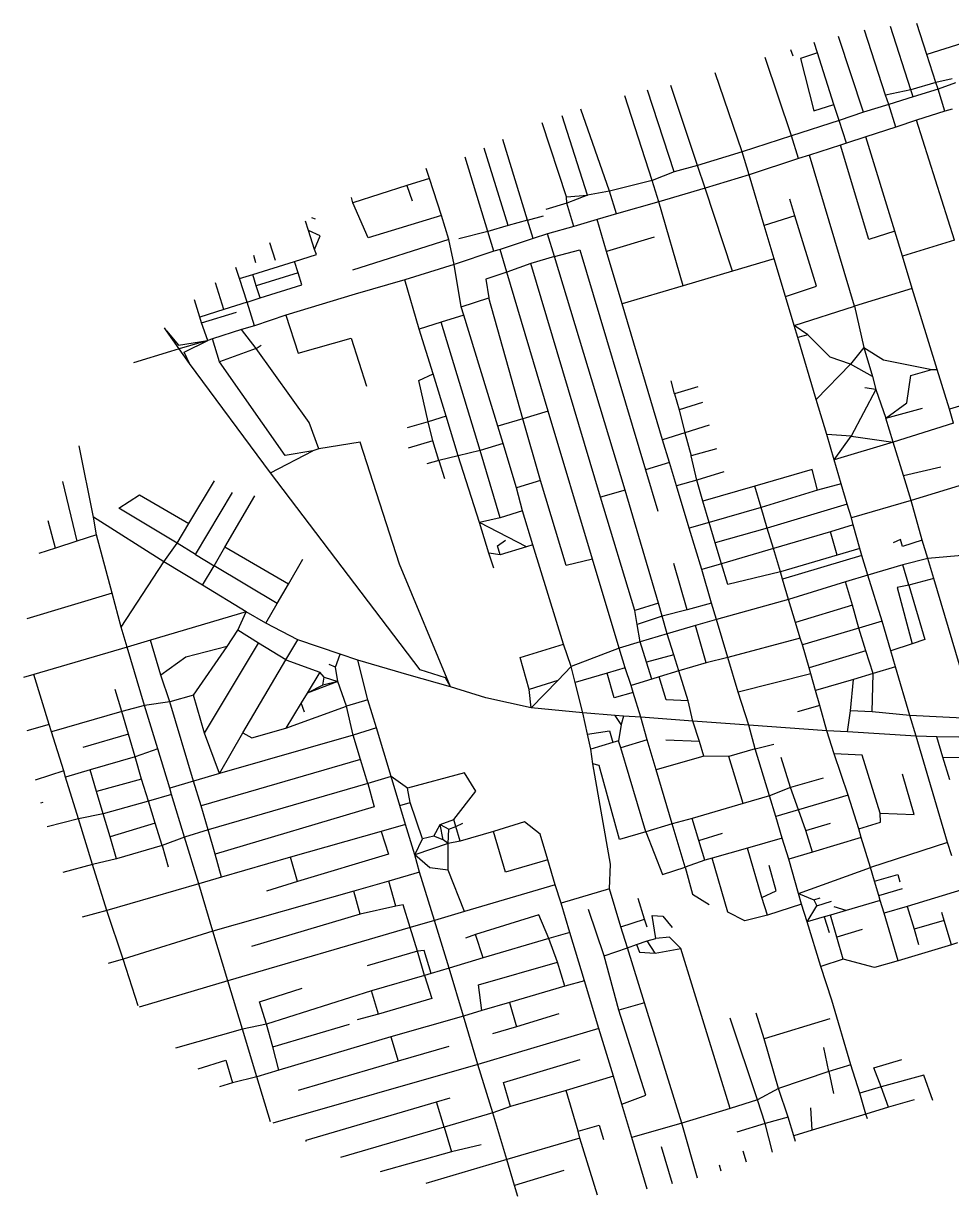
# Model space of a CAD drawing. Header units: metres. Extents: x 624701 to 627756, y 4833228 to 4835592.
# Drawn here: x 624701 to 626568, y 4833228 to 4835590 of the extents above; entities that cross this region are included whole.
import ezdxf

# ---------------------------------------------------------------- set-up
doc = ezdxf.new("R2010")
doc.units = ezdxf.units.M

msp = doc.modelspace()

# ---------------------------------------------------------------- linework, layer by layer
at = {"layer": 'ROADS'}
for points in [[(626486.4, 4835455.7), (626445.3, 4835583.3)], [(626518.7, 4835526.9), (626498.6, 4835589.5)], [(626391.5, 4835410.9), (626341, 4835563.6)], [(626435.5, 4835445.1), (626393.5, 4835575.9)], [(626614.6, 4835557.3), (626518.7, 4835526.9)], [(626244.3, 4835537.4), (626248.8, 4835524.6)], [(626298.5, 4835530.1), (626291.6, 4835551.5)], [(626246.3, 4835363.2), (626193.4, 4835520.8)], [(626298.5, 4835530.1), (626264.7, 4835519.2), (626290.9, 4835414), (626331.8, 4835426.6)], [(626331.8, 4835426.6), (626298.5, 4835530.1)], [(626537, 4835470.9), (626518.7, 4835526.9)], [(626146.9, 4835331.2), (626092.9, 4835490)], [(626057.3, 4835303.8), (626003.4, 4835464.5)], [(626537, 4835470.9), (626486.4, 4835455.7)], [(626569.5, 4835477.8), (626537, 4835470.9)], [(626541.1, 4835457.5), (626537, 4835470.9)], [(626576.2, 4835470), (626541.1, 4835457.5)], [(625965.9, 4835273.2), (625910.6, 4835443.9)], [(626010.3, 4835290.6), (625956.5, 4835455.4)], [(626486.4, 4835455.7), (626435.5, 4835445.1)], [(626441.9, 4835426.2), (626435.5, 4835445.1)], [(626491.1, 4835442.1), (626441.9, 4835426.2)], [(626491.1, 4835442.1), (626486.4, 4835455.7)], [(626541.1, 4835457.5), (626491.1, 4835442.1)], [(626554.8, 4835412.8), (626541.1, 4835457.5)], [(625879.8, 4835252.3), (625822.4, 4835417)], [(626342.2, 4835394.1), (626331.8, 4835426.6)], [(626441.9, 4835426.2), (626391.5, 4835410.9)], [(626456.5, 4835381), (626441.9, 4835426.2)], [(626569.5, 4835417.3), (626554.8, 4835412.8)], [(625835.6, 4835243.8), (625784.5, 4835403.5)], [(626342.2, 4835394.1), (626246.3, 4835363.2)], [(626391.5, 4835410.9), (626342.2, 4835394.1)], [(626357.1, 4835348.8), (626342.2, 4835394.1)], [(626497.8, 4835394.6), (626456.5, 4835381)], [(626554.8, 4835412.8), (626497.8, 4835394.6)], [(626574.3, 4835153.6), (626497.8, 4835394.6)], [(625793.4, 4835240.4), (625744.7, 4835389.4)], [(626456.5, 4835381), (626395.9, 4835361.5)], [(625715.3, 4835193.8), (625665.6, 4835356.2)], [(626246.3, 4835363.2), (626146.9, 4835331.2)], [(626260.4, 4835317.8), (626246.3, 4835363.2)], [(626345.1, 4835344.8), (626282.4, 4835324.7)], [(626357.1, 4835348.8), (626345.1, 4835344.8)], [(626454, 4835171.6), (626402.1, 4835155), (626345.1, 4835344.8)], [(626395.9, 4835361.5), (626357.1, 4835348.8)], [(626454, 4835171.6), (626395.9, 4835361.5)], [(625635.3, 4835170.6), (625589.8, 4835320.6)], [(625676.2, 4835182.8), (625628, 4835338.5)], [(626146.9, 4835331.2), (626057.3, 4835303.8)], [(626161.4, 4835284.9), (626146.9, 4835331.2)], [(626282.4, 4835324.7), (626260.4, 4835317.8)], [(626372.8, 4835020.4), (626282.4, 4835324.7)], [(625518, 4835277.3), (625511.4, 4835297.6)], [(626057.3, 4835303.8), (626010.3, 4835290.6)], [(626072.6, 4835258.2), (626057.3, 4835303.8)], [(626260.4, 4835317.8), (626161.4, 4835284.9)], [(625518, 4835277.3), (625472.2, 4835263.6)], [(625541.7, 4835202.9), (625518, 4835277.3)], [(625965.9, 4835273.2), (625879.8, 4835252.3)], [(626010.3, 4835290.6), (625965.9, 4835273.2)], [(625979.3, 4835230.5), (625965.9, 4835273.2)], [(626161.4, 4835284.9), (626072.6, 4835258.2)], [(626191.4, 4835183.1), (626161.4, 4835284.9)], [(625472.2, 4835263.6), (625363.7, 4835228.4)], [(625472.2, 4835263.6), (625483, 4835232.8)], [(625879.8, 4835252.3), (625835.6, 4835243.8)], [(625894.2, 4835206.3), (625879.8, 4835252.3)], [(626072.6, 4835258.2), (625979.3, 4835230.5)], [(626127.8, 4835090.9), (626072.6, 4835258.2)], [(625363.7, 4835228.4), (625360.6, 4835239)], [(625541.7, 4835202.9), (625394.4, 4835157.8), (625363.7, 4835228.4)], [(625794.3, 4835227.6), (625751.7, 4835214.8)], [(625793.4, 4835240.4), (625835.6, 4835243.8)], [(625794.3, 4835227.6), (625793.4, 4835240.4)], [(625835.6, 4835243.8), (625794.3, 4835227.6)], [(625808.2, 4835180.6), (625794.3, 4835227.6)], [(625979.3, 4835230.5), (625894.2, 4835206.3)], [(626028.3, 4835061.5), (625979.3, 4835230.5)], [(626252.7, 4835202.3), (626242.7, 4835235.9)], [(625556.6, 4835154.6), (625541.7, 4835202.9)], [(625715.3, 4835193.8), (625747.2, 4835202)], [(625894.2, 4835206.3), (625855.2, 4835194.8)], [(626252.7, 4835202.3), (626191.4, 4835183.1)], [(626234.3, 4835040.1), (626296.4, 4835060.5), (626252.7, 4835202.3)], [(625274.2, 4835173), (625268.3, 4835191.8)], [(625280.1, 4835198.9), (625287.7, 4835196.1)], [(625676.2, 4835182.8), (625635.3, 4835170.6)], [(625715.3, 4835193.8), (625676.2, 4835182.8)], [(625726.6, 4835156.8), (625715.3, 4835193.8)], [(625808.2, 4835180.6), (625755.4, 4835165.9)], [(625855.2, 4835194.8), (625808.2, 4835180.6)], [(625874.2, 4835130.7), (625855.2, 4835194.8)], [(626211.5, 4835115.6), (626191.4, 4835183.1)], [(625286.5, 4835134.4), (625297.6, 4835161.8), (625274.2, 4835173)], [(625286.5, 4835134.4), (625274.2, 4835173)], [(625556.6, 4835154.6), (625362.7, 4835093)], [(625567.4, 4835104.6), (625556.6, 4835154.6)], [(625635.3, 4835170.6), (625576.9, 4835156)], [(625647.5, 4835130.9), (625635.3, 4835170.6)], [(625726.6, 4835156.8), (625660, 4835134.8)], [(625755.4, 4835165.9), (625726.6, 4835156.8)], [(625769.1, 4835120.5), (625755.4, 4835165.9)], [(625970.2, 4835159.5), (625874.2, 4835130.7)], [(626469.4, 4835121.1), (626454, 4835171.6)], [(625208.2, 4835112.3), (625196.4, 4835147.8)], [(625246.5, 4835110.4), (625290.6, 4835124.2), (625286.5, 4835134.4)], [(625647.5, 4835130.9), (625567.4, 4835104.6)], [(625660, 4835134.8), (625647.5, 4835130.9)], [(625673.3, 4835089.1), (625660, 4835134.8)], [(625769.1, 4835120.5), (625820.6, 4835133.7), (625952.5, 4834691)], [(625905.5, 4835025.5), (625874.2, 4835130.7)], [(626574.3, 4835153.6), (626469.4, 4835121.1)], [(625162.2, 4835084.2), (625246.5, 4835110.4)], [(625163.6, 4835123.2), (625167.9, 4835108.7)], [(625253.5, 4835087.3), (625246.5, 4835110.4)], [(625769.1, 4835120.5), (625722, 4835106.4)], [(625911.4, 4834650.2), (625769.1, 4835120.5)], [(626211.5, 4835115.6), (626127.8, 4835090.9)], [(626234.3, 4835040.1), (626211.5, 4835115.6)], [(626489.1, 4835055.9), (626469.4, 4835121.1)], [(625135.6, 4835076.2), (625128.3, 4835098.6)], [(625135.6, 4835076.2), (625162.2, 4835084.2)], [(625169.3, 4835061.2), (625162.2, 4835084.2)], [(625253.5, 4835087.3), (625169.3, 4835061.2)], [(625176.8, 4835037.5), (625260.7, 4835063.5), (625253.5, 4835087.3)], [(625567.4, 4835104.6), (625467.9, 4835073.3)], [(625581.6, 4835019.3), (625567.4, 4835104.6)], [(625673.3, 4835089.1), (625631.5, 4835074.5), (625637.4, 4835037)], [(625722, 4835106.4), (625673.3, 4835089.1)], [(625756.4, 4834809.3), (625673.3, 4835089.1)], [(625862.2, 4834635.8), (625722, 4835106.4)], [(626127.8, 4835090.9), (626028.3, 4835061.5)], [(625103.9, 4835013.5), (625087, 4835067.7)], [(625151.3, 4835028.8), (625135.6, 4835076.2)], [(625176.8, 4835037.5), (625169.3, 4835061.2)], [(625467.9, 4835073.3), (625368.1, 4835044.8)], [(625496.8, 4834974.4), (625467.9, 4835073.3)], [(626028.3, 4835061.5), (625905.5, 4835025.5)], [(625151.3, 4835028.8), (625176.8, 4835037.5)], [(625368.1, 4835044.8), (625228.9, 4835002.1)], [(625581.6, 4835019.3), (625637.4, 4835037)], [(625705.5, 4834793.9), (625637.4, 4835037)], [(626251.5, 4834981.9), (626234.3, 4835040.1)], [(626489.1, 4835055.9), (626372.8, 4835020.4)], [(626539.5, 4834892.7), (626489.1, 4835055.9)], [(625055.5, 4834998.6), (625044.8, 4835033.1)], [(625103.9, 4835013.5), (625055.5, 4834998.6)], [(625151.3, 4835028.8), (625103.9, 4835013.5)], [(625165.8, 4834981), (625151.3, 4835028.8)], [(625586.8, 4835002.1), (625581.6, 4835019.3)], [(625986.8, 4834751.5), (625905.5, 4835025.5)], [(626251.5, 4834981.9), (626372.8, 4835020.4)], [(626372.8, 4835020.4), (626391.9, 4834937)], [(625059.1, 4834987.2), (625055.5, 4834998.6)], [(625059.1, 4834987.2), (625129.3, 4835008.6)], [(625228.9, 4835002.1), (625165.8, 4834981)], [(625228.9, 4835002.1), (625253.7, 4834925.9), (625360, 4834956.2), (625391.2, 4834859.7)], [(625586.8, 4835002.1), (625541.5, 4834988.1)], [(625655.6, 4834778.8), (625586.8, 4835002.1)], [(624988.8, 4834970.9), (624984.6, 4834976.8)], [(625014.1, 4834934.3), (624988.8, 4834970.9)], [(624988.8, 4834970.9), (625013.1, 4834942.3), (625071.5, 4834951.6)], [(625071.5, 4834951.6), (625059.1, 4834987.2)], [(625139.9, 4834973.4), (625081.3, 4834954.8)], [(625165.8, 4834981), (625139.9, 4834973.4)], [(625169, 4834935.1), (625139.9, 4834973.4)], [(625541.5, 4834988.1), (625496.8, 4834974.4)], [(625525.5, 4834884), (625496.8, 4834974.4)], [(625620, 4834729.9), (625541.5, 4834988.1)], [(626258.9, 4834957.2), (626251.5, 4834981.9)], [(626279.1, 4834963.1), (626251.5, 4834981.9)], [(625071.5, 4834951.6), (625014.1, 4834934.3)], [(625034.9, 4834904.8), (625024.5, 4834928), (625071.5, 4834951.6)], [(625081.3, 4834954.8), (625071.5, 4834951.6)], [(625095.2, 4834908.3), (625081.3, 4834954.8)], [(625169, 4834935.1), (625179.1, 4834942)], [(626279.1, 4834963.1), (626258.9, 4834957.2)], [(626296.2, 4834832.4), (626258.9, 4834957.2)], [(626364.9, 4834904), (626324.3, 4834917.5), (626279.1, 4834963.1)], [(624996.7, 4834929), (624922, 4834906.4)], [(625014.1, 4834934.3), (624996.7, 4834929)], [(625034.9, 4834904.8), (625014.1, 4834934.3)], [(625169, 4834935.1), (625095.2, 4834908.3)], [(625295.4, 4834733.3), (625276, 4834786.1), (625169, 4834935.1)], [(626391.9, 4834937), (626364.9, 4834904)], [(626391.9, 4834937), (626409.1, 4834878.6)], [(626391.9, 4834937), (626431.6, 4834912.8), (626528.6, 4834893.2)], [(625198.2, 4834685.1), (625034.9, 4834904.8)], [(625283.1, 4834729.4), (625227.7, 4834720), (625095.2, 4834908.3)], [(626296.2, 4834832.4), (626364.9, 4834904)], [(626409.1, 4834878.6), (626364.9, 4834904)], [(625515.3, 4834788), (625496.4, 4834871.2), (625525.5, 4834884)], [(625551.5, 4834799.1), (625525.5, 4834884)], [(626409.1, 4834878.6), (626415.7, 4834852.8)], [(626435.9, 4834794.9), (626478.7, 4834825.8), (626486.1, 4834881.1), (626528.6, 4834893.2)], [(626528.6, 4834893.2), (626539.5, 4834892.7)], [(626564.5, 4834812.9), (626539.5, 4834892.7)], [(626010.9, 4834843.8), (626004.1, 4834870.4)], [(626057.9, 4834858.1), (626010.9, 4834843.8)], [(626415.7, 4834852.8), (626366.5, 4834759.1)], [(626415.7, 4834852.8), (626394, 4834856.3)], [(626415.7, 4834852.8), (626435.9, 4834794.9)], [(626010.9, 4834843.8), (626020, 4834812.1)], [(626067, 4834826.8), (626020, 4834812.1)], [(626317.1, 4834762.5), (626296.2, 4834832.4)], [(626669.5, 4834844.7), (626564.5, 4834812.9)], [(625756.4, 4834809.3), (625705.5, 4834793.9)], [(625845.9, 4834511.1), (625756.4, 4834809.3)], [(626020, 4834812.1), (626031.9, 4834765.8)], [(626435.9, 4834794.9), (626510, 4834815.1)], [(626572.4, 4834785.2), (626564.5, 4834812.9)], [(625515.3, 4834788), (625472.6, 4834775.4)], [(625551.5, 4834799.1), (625515.3, 4834788)], [(625524.9, 4834749.7), (625515.3, 4834788)], [(625575.8, 4834719.3), (625551.5, 4834799.1)], [(625705.5, 4834793.9), (625655.6, 4834778.8)], [(625666.1, 4834744.2), (625655.6, 4834778.8)], [(625741.5, 4834669.3), (625705.5, 4834793.9)], [(626080.5, 4834780.9), (626031.9, 4834765.8)], [(626450.9, 4834747), (626435.9, 4834794.9)], [(626572.4, 4834785.2), (626450.9, 4834747)], [(626031.9, 4834765.8), (625986.8, 4834751.5)], [(626031.9, 4834765.8), (626044.5, 4834719.1)], [(626332.3, 4834711), (626317.1, 4834762.5)], [(626366.5, 4834759.1), (626317.1, 4834762.5)], [(626332.3, 4834711), (626366.5, 4834759.1)], [(626366.5, 4834759.1), (626450.9, 4834747)], [(624841.9, 4834595.9), (624813.2, 4834739.3)], [(625198.2, 4834685.1), (625283.1, 4834729.4)], [(625295.4, 4834733.3), (625283.1, 4834729.4)], [(625560, 4834254.3), (625457.7, 4834501), (625378.2, 4834746.6), (625295.4, 4834733.3)], [(625524.9, 4834749.7), (625475, 4834734.9)], [(625536.7, 4834710), (625524.9, 4834749.7)], [(625620, 4834729.9), (625575.8, 4834719.3)], [(625666.1, 4834744.2), (625620, 4834729.9)], [(625659.9, 4834594.3), (625620, 4834729.9)], [(625693.1, 4834654.9), (625666.1, 4834744.2)], [(626000.6, 4834706.1), (625986.8, 4834751.5)], [(626095.5, 4834733.4), (626044.5, 4834719.1)], [(626450.9, 4834747), (626332.3, 4834711)], [(626471.7, 4834679.5), (626450.9, 4834747)], [(625536.7, 4834710), (625512.3, 4834703)], [(625575.8, 4834719.3), (625536.7, 4834710)], [(625536.7, 4834710), (625547.9, 4834673.6)], [(625618.3, 4834585.3), (625575.8, 4834719.3)], [(626000.6, 4834706.1), (625952.5, 4834691)], [(626014.9, 4834659.1), (626000.6, 4834706.1)], [(626055.5, 4834670.3), (626044.5, 4834719.1)], [(626346.4, 4834662.7), (626332.3, 4834711)], [(625560, 4834254.3), (625549.8, 4834272.3), (625499.2, 4834288.2), (625198.2, 4834685.1)], [(625952.5, 4834691), (625977.2, 4834607.7)], [(626110.4, 4834686.7), (626055.5, 4834670.3)], [(626298.4, 4834650.1), (626287.6, 4834691.8), (626172.3, 4834658.1)], [(626471.7, 4834679.5), (626546.6, 4834697.4)], [(624779.3, 4834667.3), (624808.3, 4834547.2)], [(625033.3, 4834582.9), (625085.3, 4834668.9)], [(625741.5, 4834669.3), (625693.1, 4834654.9)], [(625845.9, 4834511.1), (625792.6, 4834498.4), (625741.5, 4834669.3)], [(626055.5, 4834670.3), (626014.9, 4834659.1)], [(626040.4, 4834573.5), (626014.9, 4834659.1)], [(626068, 4834628.3), (626055.5, 4834670.3)], [(626172.3, 4834658.1), (626068, 4834628.3)], [(626185, 4834614.9), (626172.3, 4834658.1)], [(626346.4, 4834662.7), (626298.4, 4834650.1)], [(626358.5, 4834621.7), (626346.4, 4834662.7)], [(626486.8, 4834629.6), (626471.7, 4834679.5)], [(626608.1, 4834666.5), (626486.8, 4834629.6)], [(625009.8, 4834543.2), (624892.4, 4834613.8), (624934.3, 4834641), (625033.3, 4834582.9)], [(625047.1, 4834520.3), (625121.4, 4834645.2)], [(625106.1, 4834535.7), (625166.7, 4834638.5)], [(625705.1, 4834608.6), (625693.1, 4834654.9)], [(625911.4, 4834650.2), (625862.2, 4834635.8)], [(625931.1, 4834408.2), (625862.2, 4834635.8)], [(625978.4, 4834422.7), (625911.4, 4834650.2)], [(626298.4, 4834650.1), (626185, 4834614.9)], [(626080.9, 4834585.2), (626068, 4834628.3)], [(626185, 4834614.9), (626080.9, 4834585.2)], [(626197.2, 4834573.6), (626185, 4834614.9)], [(626358.5, 4834621.7), (626197.2, 4834573.6)], [(626366.9, 4834594.2), (626358.5, 4834621.7)], [(626486.8, 4834629.6), (626366.9, 4834594.2)], [(626509.5, 4834549.7), (626486.8, 4834629.6)], [(624765.2, 4834533.3), (624750.3, 4834588.1)], [(624983.1, 4834506.2), (624841.9, 4834595.9)], [(624848, 4834560), (624841.9, 4834595.9)], [(625659.9, 4834594.3), (625618.3, 4834585.3)], [(625705.1, 4834608.6), (625659.9, 4834594.3)], [(625725.9, 4834540.3), (625705.1, 4834608.6)], [(626370.7, 4834580.1), (626366.9, 4834594.2)], [(625009.8, 4834543.2), (625033.3, 4834582.9)], [(625637.2, 4834523.1), (625618.3, 4834585.3)], [(625713, 4834536.3), (625618.3, 4834585.3)], [(626080.9, 4834585.2), (626040.4, 4834573.5)], [(626065.6, 4834490.2), (626040.4, 4834573.5)], [(626093, 4834544), (626080.9, 4834585.2)], [(626197.2, 4834573.6), (626093, 4834544)], [(626209.9, 4834533), (626197.2, 4834573.6)], [(626324.8, 4834566.1), (626209.9, 4834533)], [(626370.7, 4834580.1), (626324.8, 4834566.1)], [(626338.3, 4834519.4), (626324.8, 4834566.1)], [(626383.8, 4834532.9), (626370.7, 4834580.1)], [(624808.3, 4834547.2), (624765.2, 4834533.3)], [(624848, 4834560), (624808.3, 4834547.2)], [(624879.6, 4834442.8), (624848, 4834560)], [(624983.1, 4834506.2), (625009.8, 4834543.2)], [(625047.1, 4834520.3), (625009.8, 4834543.2)], [(625660.3, 4834519.9), (625654.9, 4834537.9), (625670.7, 4834549.5)], [(625725.9, 4834540.3), (625713, 4834536.3)], [(625787.6, 4834340.3), (625725.9, 4834540.3)], [(626105.5, 4834502), (626093, 4834544)], [(626509.5, 4834549.7), (626469.5, 4834536.8), (626465.3, 4834551), (626451.1, 4834544.1)], [(626520.7, 4834512.8), (626509.5, 4834549.7)], [(624765.2, 4834533.3), (624731.8, 4834522.4)], [(625047.1, 4834520.3), (625084.9, 4834498)], [(625084.9, 4834498), (625106.1, 4834535.7)], [(625234.4, 4834461), (625106.1, 4834535.7)], [(625647.2, 4834493.2), (625637.2, 4834523.1)], [(625660.3, 4834519.9), (625637.2, 4834523.1)], [(625713, 4834536.3), (625660.3, 4834519.9)], [(626209.9, 4834533), (626105.5, 4834502)], [(626224.1, 4834485.6), (626209.9, 4834533)], [(626338.3, 4834519.4), (626224.1, 4834485.6)], [(626388.1, 4834518.3), (626228.5, 4834470.7)], [(626383.8, 4834532.9), (626338.3, 4834519.4)], [(626388.1, 4834518.3), (626383.8, 4834532.9)], [(626399.7, 4834479.3), (626388.1, 4834518.3)], [(626635.6, 4834522.7), (626520.7, 4834512.8)], [(624897.2, 4834374.6), (624983.1, 4834506.2)], [(625060.9, 4834458.8), (624983.1, 4834506.2)], [(625060.9, 4834458.8), (625084.9, 4834498)], [(625211.6, 4834421.9), (625084.9, 4834498)], [(625234.4, 4834461), (625262.7, 4834511.5)], [(625899.8, 4834332.4), (625845.9, 4834511.1)], [(626036.3, 4834409.2), (626009.4, 4834502.7)], [(626105.5, 4834502), (626065.6, 4834490.2)], [(626224.1, 4834485.6), (626118.3, 4834460.4), (626105.5, 4834502)], [(626470.4, 4834500), (626399.7, 4834479.3)], [(626520.7, 4834512.8), (626470.4, 4834500)], [(626482.2, 4834458.8), (626470.4, 4834500)], [(626532.6, 4834472.4), (626520.7, 4834512.8)], [(626085, 4834422.9), (626065.6, 4834490.2)], [(626228.5, 4834470.7), (626224.1, 4834485.6)], [(626240.4, 4834430.2), (626228.5, 4834470.7)], [(626399.7, 4834479.3), (626355, 4834465.5)], [(626428.4, 4834386.2), (626399.7, 4834479.3)], [(626532.6, 4834472.4), (626482.2, 4834458.8)], [(626606.7, 4834223.9), (626532.6, 4834472.4)], [(625148.7, 4834405.4), (625060.9, 4834458.8)], [(625211.6, 4834421.9), (625234.4, 4834461)], [(626355, 4834465.5), (626240.4, 4834430.2)], [(626369.3, 4834418.7), (626355, 4834465.5)], [(626482.2, 4834458.8), (626458.9, 4834454), (626488.8, 4834340.5)], [(626482.2, 4834458.8), (626514.6, 4834349.4), (626488.8, 4834340.5)], [(624879.6, 4834442.8), (624707.5, 4834390.9)], [(624897.2, 4834374.6), (624879.6, 4834442.8)], [(625188.3, 4834382.7), (625211.6, 4834421.9)], [(625978.4, 4834422.7), (625931.1, 4834408.2)], [(625986.1, 4834396.2), (625978.4, 4834422.7)], [(626085, 4834422.9), (626036.3, 4834409.2)], [(626095.2, 4834389.6), (626085, 4834422.9)], [(626240.4, 4834430.2), (626095.2, 4834389.6)], [(626254.2, 4834383.9), (626240.4, 4834430.2)], [(625148.7, 4834405.4), (624956.5, 4834348.3)], [(625132.5, 4834368), (625148.7, 4834405.4)], [(625188.3, 4834382.7), (625148.7, 4834405.4)], [(625935.5, 4834380), (625931.1, 4834408.2)], [(626036.3, 4834409.2), (625986.1, 4834396.2)], [(626369.3, 4834418.7), (626254.2, 4834383.9)], [(626381.5, 4834372.5), (626369.3, 4834418.7)], [(625252.8, 4834348.9), (625188.3, 4834382.7)], [(625986.1, 4834396.2), (625935.5, 4834380)], [(625942.1, 4834345), (625935.5, 4834380)], [(625996.3, 4834361.2), (625986.1, 4834396.2)], [(626053.2, 4834377.5), (625996.3, 4834361.2)], [(626095.2, 4834389.6), (626053.2, 4834377.5)], [(626074.5, 4834302.6), (626053.2, 4834377.5)], [(626117.9, 4834313.5), (626095.2, 4834389.6)], [(626263.5, 4834351.9), (626254.2, 4834383.9)], [(626428.4, 4834386.2), (626381.5, 4834372.5)], [(626446.1, 4834326.7), (626428.4, 4834386.2)], [(624909.4, 4834334.3), (624897.2, 4834374.6)], [(625110.8, 4834335.7), (625132.5, 4834368)], [(625174.1, 4834342.4), (625132.5, 4834368)], [(625996.3, 4834361.2), (625942.1, 4834345)], [(626009.7, 4834318.6), (625996.3, 4834361.2)], [(626263.5, 4834351.9), (626117.9, 4834313.5)], [(626268.1, 4834338.9), (626263.5, 4834351.9)], [(626381.5, 4834372.5), (626268.1, 4834338.9)], [(626396, 4834326.4), (626381.5, 4834372.5)], [(624909.4, 4834334.3), (624721.6, 4834279.4)], [(624956.5, 4834348.3), (624909.4, 4834334.3)], [(624944.7, 4834216.6), (624909.4, 4834334.3)], [(624977.3, 4834278), (624956.5, 4834348.3)], [(625110.8, 4834335.7), (625027.7, 4834313.8), (624977.3, 4834278)], [(625043.2, 4834237.7), (625110.8, 4834335.7)], [(625065.3, 4834161.3), (625174.1, 4834342.4)], [(625229, 4834308.8), (625174.1, 4834342.4)], [(625229, 4834308.8), (625252.8, 4834348.9)], [(625338.2, 4834320), (625252.8, 4834348.9)], [(625718.1, 4834248.8), (625700.5, 4834313.1), (625787.6, 4834340.3)], [(625803.2, 4834295), (625787.6, 4834340.3)], [(625899.8, 4834332.4), (625803.2, 4834295)], [(625942.1, 4834345), (625899.8, 4834332.4)], [(625911.7, 4834292.2), (625899.8, 4834332.4)], [(625954.8, 4834303.7), (625942.1, 4834345)], [(626282.1, 4834292.6), (626268.1, 4834338.9)], [(626488.8, 4834340.5), (626446.1, 4834326.7)], [(625142.3, 4834161.8), (625229, 4834308.8)], [(625229, 4834308.8), (625297.2, 4834284)], [(625328.9, 4834293.9), (625338.2, 4834320)], [(625373.5, 4834308), (625338.2, 4834320)], [(625394.1, 4834228.4), (625373.5, 4834308)], [(625477.1, 4834277.8), (625373.5, 4834308)], [(626009.7, 4834318.6), (625954.8, 4834303.7)], [(626019.8, 4834286.6), (626009.7, 4834318.6)], [(626117.9, 4834313.5), (626074.5, 4834302.6)], [(626139.3, 4834243.4), (626117.9, 4834313.5)], [(626396, 4834326.4), (626282.1, 4834292.6)], [(626410.7, 4834281.3), (626396, 4834326.4)], [(626455.6, 4834294.7), (626446.1, 4834326.7)], [(625297.2, 4834284), (625271.8, 4834241.8)], [(625305.9, 4834273.6), (625297.2, 4834284)], [(625328.9, 4834293.9), (625316, 4834299.5)], [(625333.5, 4834265), (625328.9, 4834293.9)], [(625803.2, 4834295), (625776.1, 4834267.3)], [(625811.2, 4834263), (625803.2, 4834295)], [(625875.6, 4834281.7), (625811.2, 4834263)], [(625911.7, 4834292.2), (625875.6, 4834281.7)], [(625927.9, 4834243), (625889.6, 4834232), (625875.6, 4834281.7)], [(625923.8, 4834256.9), (625911.7, 4834292.2)], [(625965.3, 4834269.8), (625954.8, 4834303.7)], [(626019.8, 4834286.6), (625980.3, 4834274.4)], [(626074.5, 4834302.6), (626019.8, 4834286.6)], [(626038.4, 4834226.2), (626019.8, 4834286.6)], [(626285.3, 4834280.7), (626139.3, 4834243.4)], [(626285.3, 4834280.7), (626282.1, 4834292.6)], [(626294.9, 4834246.9), (626285.3, 4834280.7)], [(626410.7, 4834281.3), (626371.1, 4834269.1)], [(626408.6, 4834204.1), (626410.7, 4834281.3)], [(626455.6, 4834294.7), (626410.7, 4834281.3)], [(626484.7, 4834196.6), (626455.6, 4834294.7)], [(624721.6, 4834279.4), (624700.8, 4834273)], [(624752.6, 4834178.2), (624721.6, 4834279.4)], [(624995.2, 4834223.9), (624977.3, 4834278)], [(625333.5, 4834265), (625271.8, 4834241.8)], [(625303.1, 4834257.4), (625271.8, 4834241.8)], [(625303.1, 4834257.4), (625305.9, 4834273.6)], [(625333.5, 4834265), (625303.1, 4834257.4)], [(625305.9, 4834273.6), (625333.5, 4834265)], [(625350.9, 4834215.6), (625333.5, 4834265)], [(625560, 4834254.3), (625477.1, 4834277.8)], [(625776.1, 4834267.3), (625718.1, 4834248.8)], [(625776.1, 4834267.3), (625722.4, 4834212.3)], [(625826.6, 4834201.7), (625811.2, 4834263)], [(625965.3, 4834269.8), (625923.8, 4834256.9)], [(625927.9, 4834243), (625923.8, 4834256.9)], [(625980.3, 4834274.4), (625965.3, 4834269.8)], [(626038.4, 4834226.2), (625993.8, 4834228.4), (625980.3, 4834274.4)], [(626371.1, 4834269.1), (626294.9, 4834246.9)], [(626365, 4834206.2), (626371.1, 4834269.1)], [(624898.7, 4834204.3), (624885.2, 4834248.7)], [(625043.2, 4834237.7), (624995.2, 4834223.9)], [(625065.3, 4834161.3), (625043.2, 4834237.7)], [(625271.8, 4834241.8), (625259.9, 4834222.2)], [(625630.9, 4834232), (625560, 4834254.3)], [(625722.4, 4834212.3), (625718.1, 4834248.8)], [(625943.3, 4834192.9), (625927.9, 4834243)], [(626160.1, 4834177.1), (626139.3, 4834243.4)], [(626303.4, 4834216.6), (626294.9, 4834246.9)], [(624944.7, 4834216.6), (624898.7, 4834204.3)], [(624995.2, 4834223.9), (624944.7, 4834216.6)], [(624971.2, 4834129.5), (624944.7, 4834216.6)], [(625043, 4834064.7), (624995.2, 4834223.9)], [(625259.9, 4834222.2), (625228.5, 4834171.3)], [(625228.5, 4834171.3), (625350.9, 4834215.6)], [(625266.1, 4834203.4), (625259.9, 4834222.2)], [(625394.1, 4834228.4), (625350.9, 4834215.6)], [(625364.3, 4834157), (625350.9, 4834215.6)], [(625411.3, 4834171.5), (625394.1, 4834228.4)], [(625722.4, 4834212.3), (625630.9, 4834232)], [(625826.6, 4834201.7), (625722.4, 4834212.3)], [(626047.8, 4834185.3), (626038.4, 4834226.2)], [(626303.4, 4834216.6), (626258.4, 4834204.2)], [(626317.6, 4834166), (626303.4, 4834216.6)], [(624898.7, 4834204.3), (624757.2, 4834163.9)], [(624912.1, 4834159.2), (624898.7, 4834204.3)], [(625835.9, 4834158.9), (625826.6, 4834201.7)], [(625891.6, 4834196.7), (625826.6, 4834201.7)], [(625903.5, 4834178.6), (625891.6, 4834196.7)], [(625908.1, 4834195.5), (625891.6, 4834196.7)], [(625908.1, 4834195.5), (625903.5, 4834178.6)], [(625943.3, 4834192.9), (625908.1, 4834195.5)], [(625955.9, 4834147.5), (625943.3, 4834192.9)], [(626047.8, 4834185.3), (625943.3, 4834192.9)], [(626358.7, 4834163.9), (626365, 4834206.2)], [(626408.6, 4834204.1), (626365, 4834206.2)], [(626484.7, 4834196.6), (626408.6, 4834204.1)], [(626617, 4834189.9), (626484.7, 4834196.6)], [(626497.4, 4834155.1), (626484.7, 4834196.6)], [(624752.6, 4834178.2), (624707.7, 4834165.5)], [(624757.2, 4834163.9), (624752.6, 4834178.2)], [(624781.9, 4834084.9), (624757.2, 4834163.9)], [(625142.3, 4834161.8), (625160.1, 4834151.4), (625228.5, 4834171.3)], [(625411.3, 4834171.5), (625364.3, 4834157)], [(625440.9, 4834073.8), (625411.3, 4834171.5)], [(625835.9, 4834158.9), (625879.8, 4834165.4), (625887, 4834142.2)], [(625903.5, 4834178.6), (625898.5, 4834145.7)], [(626061.5, 4834144.1), (626047.8, 4834185.3)], [(626160.1, 4834177.1), (626047.8, 4834185.3)], [(626317.6, 4834166), (626160.1, 4834177.1)], [(626173.2, 4834129.2), (626160.1, 4834177.1)], [(626332.2, 4834119.7), (626317.6, 4834166)], [(626358.7, 4834163.9), (626317.6, 4834166)], [(626497.4, 4834155.1), (626358.7, 4834163.9)], [(624912.1, 4834159.2), (624820.4, 4834132)], [(624925.7, 4834113.6), (624912.1, 4834159.2)], [(625095.2, 4834080.1), (625065.3, 4834161.3)], [(625095.2, 4834080.1), (625142.3, 4834161.8)], [(625364.3, 4834157), (625095.2, 4834080.1)], [(625378.8, 4834108.2), (625364.3, 4834157)], [(625842.2, 4834128.8), (625835.9, 4834158.9)], [(625887, 4834142.2), (625842.2, 4834128.8)], [(625898.5, 4834145.7), (625887, 4834142.2)], [(625902.7, 4834131.8), (625898.5, 4834145.7)], [(625955.9, 4834147.5), (625902.7, 4834131.8)], [(625974.3, 4834086.9), (625955.9, 4834147.5)], [(626061.5, 4834144.1), (625993.5, 4834146.8)], [(626070, 4834114.8), (626061.5, 4834144.1)], [(626173.2, 4834129.2), (626210.5, 4834138.6)], [(626560.5, 4833941), (626497.4, 4834155.1)], [(626538.4, 4834153.9), (626497.4, 4834155.1)], [(626550.5, 4834112.8), (626538.4, 4834153.9)], [(626627.4, 4834152.1), (626538.4, 4834153.9)], [(624971.2, 4834129.5), (624925.7, 4834113.6)], [(624995.3, 4834050.5), (624971.2, 4834129.5)], [(625846.4, 4834099.5), (625842.2, 4834128.8)], [(625952.9, 4833962.4), (625902.7, 4834131.8)], [(626173.2, 4834129.2), (626120.1, 4834114.3)], [(626202.3, 4834034.9), (626173.2, 4834129.2)], [(626425, 4833999.9), (626388.3, 4834116.5), (626332.2, 4834119.7)], [(626360.3, 4834036.3), (626332.2, 4834119.7)], [(624925.7, 4834113.6), (624835.1, 4834087.5)], [(624938.4, 4834068.3), (624925.7, 4834113.6)], [(625378.8, 4834108.2), (625058.3, 4834014.9)], [(625393.5, 4834059.8), (625378.8, 4834108.2)], [(625882, 4833897.5), (625846.4, 4834099.5)], [(625952.9, 4833962.4), (625900.3, 4833947), (625859, 4834095.6), (625846.4, 4834099.5)], [(626070, 4834114.8), (625974.3, 4834086.9)], [(626120.1, 4834114.3), (626070, 4834114.8)], [(626148.7, 4834019.5), (626120.1, 4834114.3)], [(626244.4, 4834051.4), (626225.2, 4834112.3)], [(626550.5, 4834112.8), (626586.3, 4834112.3), (626616.3, 4833972.6)], [(626564.7, 4834066.9), (626550.5, 4834112.8)], [(624781.9, 4834084.9), (624724.2, 4834066.5)], [(624785.6, 4834072.2), (624781.9, 4834084.9)], [(624835.1, 4834087.5), (624785.6, 4834072.2)], [(624811.4, 4833988.4), (624785.6, 4834072.2)], [(624848.1, 4834043.5), (624835.1, 4834087.5)], [(624938.4, 4834068.3), (624848.1, 4834043.5)], [(624952.1, 4834024.4), (624938.4, 4834068.3)], [(625095.2, 4834080.1), (625043, 4834064.7)], [(625440.9, 4834073.8), (625393.5, 4834059.8)], [(625458.1, 4834015.6), (625440.9, 4834073.8)], [(625473.7, 4834050.1), (625440.9, 4834073.8)], [(625566.6, 4833987), (625611.3, 4834044.2), (625588.2, 4834080.9), (625473.7, 4834050.1)], [(626006.4, 4833978.8), (625974.3, 4834086.9)], [(626309.8, 4834070.5), (626244.4, 4834051.4)], [(626425, 4833999.9), (626492.9, 4833997.3), (626469.8, 4834078.3)], [(625043, 4834064.7), (624995.3, 4834050.5)], [(624999, 4834037.8), (624995.3, 4834050.5)], [(625058.3, 4834014.9), (625043, 4834064.7)], [(625393.5, 4834059.8), (625072.7, 4833966.2)], [(625393.5, 4834059.8), (625406.5, 4834012.9), (625086.7, 4833917.5)], [(625478.8, 4834021.3), (625473.7, 4834050.1)], [(626244.4, 4834051.4), (626202.3, 4834034.9)], [(626260.4, 4834007), (626244.4, 4834051.4)], [(624735.8, 4834020.6), (624740.5, 4834022)], [(624861.4, 4833998.5), (624848.1, 4834043.5)], [(624952.1, 4834024.4), (624861.4, 4833998.5)], [(624999, 4834037.8), (624952.1, 4834024.4)], [(624966.1, 4833979.6), (624952.1, 4834024.4)], [(625024.9, 4833951.9), (624999, 4834037.8)], [(625458.1, 4834015.6), (625478.8, 4834021.3)], [(625503.6, 4833948.4), (625478.8, 4834021.3)], [(626202.3, 4834034.9), (626148.7, 4834019.5)], [(626214.5, 4833993.6), (626202.3, 4834034.9)], [(626360.3, 4834036.3), (626260.4, 4834007)], [(626381.9, 4833968.3), (626360.3, 4834036.3)], [(624861.4, 4833998.5), (624811.4, 4833988.4)], [(624875.1, 4833952.5), (624861.4, 4833998.5)], [(625072.7, 4833966.2), (625058.3, 4834014.9)], [(625469.7, 4833977.2), (625458.1, 4834015.6)], [(626148.7, 4834019.5), (626046.5, 4833989)], [(626260.4, 4834007), (626214.5, 4833993.6)], [(626275.2, 4833965.4), (626260.4, 4834007)], [(626381.9, 4833968.3), (626425.5, 4833982.1), (626425, 4833999.9)], [(624811.4, 4833988.4), (624748.6, 4833972.7)], [(624839.8, 4833896.9), (624811.4, 4833988.4)], [(624966.1, 4833979.6), (624875.1, 4833952.5)], [(624979.6, 4833935), (624966.1, 4833979.6)], [(625469.7, 4833977.2), (625420.8, 4833962.9)], [(625488.2, 4833916.2), (625469.7, 4833977.2)], [(625526.4, 4833953.7), (625539.5, 4833977)], [(625539.5, 4833977), (625566.6, 4833987)], [(625545.6, 4833946.3), (625539.5, 4833977)], [(625539.5, 4833977), (625556.5, 4833967.9)], [(625556.5, 4833967.9), (625570.6, 4833973.2)], [(625570.6, 4833973.2), (625566.6, 4833987)], [(625570.6, 4833973.2), (625584.9, 4833979.7)], [(625579.9, 4833943.3), (625570.6, 4833973.2)], [(625756.1, 4833905.8), (625740.4, 4833957.5), (625709.2, 4833982.2), (625646.6, 4833963.1)], [(626006.4, 4833978.8), (625952.9, 4833962.4)], [(626046.5, 4833989), (626006.4, 4833978.8)], [(626032.2, 4833891), (626006.4, 4833978.8)], [(626059.9, 4833944.7), (626046.5, 4833989)], [(626227.7, 4833949.6), (626214.5, 4833993.6)], [(626275.2, 4833965.4), (626324.7, 4833979.8)], [(624888, 4833908.2), (624875.1, 4833952.5)], [(625024.9, 4833951.9), (624979.6, 4833935)], [(625072.7, 4833966.2), (625024.9, 4833951.9)], [(625053.5, 4833858), (625024.9, 4833951.9)], [(625086.7, 4833917.5), (625072.7, 4833966.2)], [(625420.8, 4833962.9), (625238.1, 4833911.4)], [(625420.8, 4833962.9), (625435.3, 4833917.4), (625252.4, 4833862.1)], [(625526.4, 4833953.7), (625503.6, 4833948.4)], [(625545.6, 4833946.3), (625526.4, 4833953.7)], [(625555.4, 4833939.2), (625556.5, 4833967.9)], [(625646.6, 4833963.1), (625579.9, 4833943.3)], [(625756.1, 4833905.8), (625671.1, 4833880.9), (625646.6, 4833963.1)], [(625952.9, 4833962.4), (625987, 4833876.8), (626032.2, 4833891)], [(626059.9, 4833944.7), (626107.3, 4833959.9)], [(626227.7, 4833949.6), (626157.5, 4833929.5)], [(626240.9, 4833907.4), (626227.7, 4833949.6)], [(626288.7, 4833921.2), (626275.2, 4833965.4)], [(626386.6, 4833951.3), (626288.7, 4833921.2)], [(626386.6, 4833951.3), (626381.9, 4833968.3)], [(626405, 4833890.7), (626386.6, 4833951.3)], [(624979.6, 4833935), (624888, 4833908.2)], [(624979.6, 4833935), (624992.2, 4833891.8)], [(625488.2, 4833916.2), (625503.6, 4833948.4)], [(625555.4, 4833939.2), (625488.2, 4833916.2)], [(625555.4, 4833939.2), (625545.6, 4833946.3)], [(625555.1, 4833885.3), (625555.4, 4833939.2)], [(625579.9, 4833943.3), (625555.4, 4833939.2)], [(626071.8, 4833905.2), (626059.9, 4833944.7)], [(626157.5, 4833929.5), (626086.8, 4833909.3)], [(626186.9, 4833830.5), (626157.5, 4833929.5)], [(626560.5, 4833941), (626405, 4833890.7)], [(626568.6, 4833913.8), (626560.5, 4833941)], [(624888, 4833908.2), (624839.8, 4833896.9)], [(625099.4, 4833871.3), (625086.7, 4833917.5)], [(625238.1, 4833911.4), (625099.4, 4833871.3)], [(625252.4, 4833862.1), (625238.1, 4833911.4)], [(625498, 4833881.2), (625488.2, 4833916.2)], [(625555.1, 4833885.3), (625518.4, 4833889.9), (625488.2, 4833916.2)], [(625770.5, 4833855.4), (625756.1, 4833905.8)], [(626071.8, 4833905.2), (626032.2, 4833891)], [(626086.8, 4833909.3), (626071.8, 4833905.2)], [(626197.7, 4833794.6), (626152.7, 4833783.4), (626118.5, 4833800.9), (626086.8, 4833909.3)], [(626288.7, 4833921.2), (626240.9, 4833907.4)], [(626260.3, 4833838.2), (626240.9, 4833907.4)], [(624839.8, 4833896.9), (624779.9, 4833880.8)], [(624868.8, 4833804.2), (624839.8, 4833896.9)], [(625498, 4833881.2), (625435.9, 4833863.2)], [(625528.1, 4833783.9), (625498, 4833881.2)], [(625588.3, 4833802.1), (625555.1, 4833885.3)], [(625879.9, 4833847.4), (625882, 4833897.5)], [(626032.2, 4833891), (626047.1, 4833836.8), (626080.4, 4833816.3)], [(626186.9, 4833830.5), (626215.7, 4833843.4), (626201.6, 4833894.3)], [(626260.3, 4833838.2), (626405, 4833890.7)], [(626413.4, 4833862.8), (626405, 4833890.7)], [(625053.5, 4833858), (624868.8, 4833804.2)], [(625099.4, 4833871.3), (625053.5, 4833858)], [(625082.2, 4833762.2), (625053.5, 4833858)], [(625252.4, 4833862.1), (625190.2, 4833842.7)], [(625435.9, 4833863.2), (625365.3, 4833842.7)], [(625450.4, 4833812.8), (625435.9, 4833863.2)], [(625770.5, 4833855.4), (625588.3, 4833802.1)], [(625782.6, 4833818.9), (625770.5, 4833855.4)], [(626413.4, 4833862.8), (626460, 4833876.3), (626464.4, 4833861.5)], [(626422.1, 4833834), (626413.4, 4833862.8)], [(625365.3, 4833842.7), (625082.2, 4833762.2)], [(625378.4, 4833796.4), (625365.3, 4833842.7)], [(625879.9, 4833847.4), (625782.6, 4833818.9)], [(625903.2, 4833771.4), (625879.9, 4833847.4)], [(626266.7, 4833816.8), (626260.3, 4833838.2)], [(626260.3, 4833838.2), (626291.4, 4833825.6)], [(626422.1, 4833834), (626469.8, 4833848.2)], [(626424.7, 4833823.9), (626422.1, 4833834)], [(626588.9, 4833845.6), (626478.9, 4833812.4)], [(625450.4, 4833812.8), (625378.4, 4833796.4)], [(625479.1, 4833769.7), (625464.8, 4833815.7), (625450.4, 4833812.8)], [(625800.3, 4833759.6), (625782.6, 4833818.9)], [(625950.6, 4833786.6), (625937.6, 4833828.5)], [(626197.7, 4833794.6), (626186.9, 4833830.5)], [(626266.7, 4833816.8), (626197.7, 4833794.6)], [(626278, 4833781.1), (626266.7, 4833816.8)], [(626278, 4833781.1), (626297.1, 4833813.7)], [(626291.4, 4833825.6), (626303.9, 4833829.5)], [(626291.4, 4833825.6), (626297.1, 4833813.7)], [(626297.1, 4833813.7), (626326.9, 4833822.7)], [(626356.4, 4833804.2), (626332.1, 4833811.4)], [(626424.7, 4833823.9), (626356.4, 4833804.2)], [(626432.7, 4833799), (626424.7, 4833823.9)], [(626478.9, 4833812.4), (626432.7, 4833799)], [(626478.9, 4833812.4), (626492.8, 4833766.3)], [(624868.8, 4833804.2), (624819, 4833790.8)], [(624901.2, 4833705.8), (624868.8, 4833804.2)], [(625378.4, 4833796.4), (625159.6, 4833731.6)], [(625588.3, 4833802.1), (625528.1, 4833783.9)], [(625758, 4833747.4), (625738.1, 4833795.4), (625610.7, 4833755.8)], [(625869.1, 4833712.9), (625837.9, 4833806.3)], [(625903.2, 4833771.4), (625950.6, 4833786.6)], [(625955.6, 4833770.4), (625950.6, 4833786.6)], [(625973, 4833747.8), (625965.6, 4833793.9), (625987.5, 4833792.4), (626005.9, 4833769.6)], [(626312.3, 4833791.2), (626278, 4833781.1)], [(626324.7, 4833794.9), (626312.3, 4833791.2)], [(626312.3, 4833791.2), (626322, 4833759.8)], [(626356.4, 4833804.2), (626324.7, 4833794.9)], [(626337.7, 4833750.6), (626324.7, 4833794.9)], [(626460.6, 4833702.8), (626432.7, 4833799)], [(626553.3, 4833783.9), (626548.9, 4833800.3)], [(625082.2, 4833762.2), (624901.2, 4833705.8)], [(625112.4, 4833662.7), (625082.2, 4833762.2)], [(625479.1, 4833769.7), (625112.4, 4833662.7)], [(625528.1, 4833783.9), (625479.1, 4833769.7)], [(625493.5, 4833722), (625479.1, 4833769.7)], [(625557.4, 4833688.2), (625528.1, 4833783.9)], [(625916.3, 4833728.8), (625903.2, 4833771.4)], [(626305.1, 4833691.2), (626278, 4833781.1)], [(626388.6, 4833766), (626337.7, 4833750.6)], [(626553.3, 4833783.9), (626492.8, 4833766.3)], [(626492.8, 4833766.3), (626502.1, 4833735.8)], [(626568, 4833735), (626553.3, 4833783.9)], [(625610.7, 4833755.8), (625590.3, 4833748.1)], [(625625.7, 4833709), (625610.7, 4833755.8)], [(625758, 4833747.4), (625625.7, 4833709)], [(625800.3, 4833759.6), (625758, 4833747.4)], [(625775.1, 4833700.3), (625758, 4833747.4)], [(625829.7, 4833662.4), (625800.3, 4833759.6)], [(625934.3, 4833735.9), (625955.9, 4833742.7)], [(625955.9, 4833742.7), (625973, 4833747.8)], [(625971.7, 4833718.1), (625955.9, 4833742.7)], [(626023.8, 4833727.4), (626001, 4833750.6), (625973, 4833747.8)], [(626350.1, 4833706), (626337.7, 4833750.6)], [(626580.6, 4833738.8), (626568, 4833735)], [(625493.5, 4833722), (625392.2, 4833692.4)], [(625521.3, 4833677.5), (625507.3, 4833723.8), (625493.5, 4833722)], [(625507.9, 4833673.5), (625493.5, 4833722)], [(625869.1, 4833712.9), (625916.3, 4833728.8)], [(625916.3, 4833728.8), (625934.3, 4833735.9)], [(625950.3, 4833618.2), (625916.3, 4833728.8)], [(625934.3, 4833735.9), (625940.5, 4833720.2), (625971.7, 4833718.1)], [(625971.7, 4833718.1), (626023.8, 4833727.4)], [(626122.9, 4833405.8), (626023.8, 4833727.4)], [(626568, 4833735), (626460.6, 4833702.8)], [(624901.2, 4833705.8), (624871.5, 4833697.2)], [(624931.7, 4833612.2), (624901.2, 4833705.8)], [(625625.7, 4833709), (625557.4, 4833688.2)], [(625622.9, 4833602.9), (625616.2, 4833654.2), (625775.1, 4833700.3)], [(625790, 4833651.9), (625775.1, 4833700.3)], [(625899.1, 4833603.4), (625869.1, 4833712.9)], [(626350.1, 4833706), (626305.1, 4833691.2)], [(626327.4, 4833623.9), (626305.1, 4833691.2)], [(626460.6, 4833702.8), (626413.3, 4833689), (626350.1, 4833706)], [(625507.9, 4833673.5), (625401.4, 4833642.1)], [(625507.9, 4833673.5), (625522.3, 4833626.8), (625415.1, 4833595.7)], [(625521.3, 4833677.5), (625507.9, 4833673.5)], [(625557.4, 4833688.2), (625521.3, 4833677.5)], [(625586.2, 4833591.4), (625557.4, 4833688.2)], [(625112.4, 4833662.7), (624933.5, 4833609.8)], [(625141.5, 4833565), (625112.4, 4833662.7)], [(625189.9, 4833575.2), (625175.6, 4833620.5), (625261.9, 4833647.7)], [(625790, 4833651.9), (625678.6, 4833619.2)], [(625829.7, 4833662.4), (625790, 4833651.9)], [(625858.6, 4833566.3), (625829.7, 4833662.4)], [(625401.4, 4833642.1), (625189.9, 4833575.2)], [(625415.1, 4833595.7), (625401.4, 4833642.1)], [(625678.6, 4833619.2), (625622.9, 4833602.9)], [(625678.6, 4833619.2), (625692.6, 4833570)], [(626365.5, 4833493.7), (626327.4, 4833623.9)], [(625415.1, 4833595.7), (625372.6, 4833584)], [(625622.9, 4833602.9), (625586.2, 4833591.4)], [(625777.9, 4833595.8), (625692.6, 4833570)], [(625950.3, 4833618.2), (625899.1, 4833603.4)], [(625904.9, 4833413.9), (625953, 4833432.6), (625899.1, 4833603.4)], [(626025.9, 4833376.1), (625950.3, 4833618.2)], [(626191.4, 4833546), (626175.4, 4833597.5)], [(625189.9, 4833575.2), (625141.5, 4833565)], [(625202.4, 4833529.5), (625189.9, 4833575.2)], [(625202.4, 4833529.5), (625357, 4833575.3)], [(625586.2, 4833591.4), (625440.1, 4833549.9)], [(625615.2, 4833494.4), (625586.2, 4833591.4)], [(626177.7, 4833423.1), (626122.9, 4833587.3)], [(626323.5, 4833585.9), (626191.4, 4833546)], [(625141.5, 4833565), (625006.8, 4833526.9)], [(625170.4, 4833469.4), (625141.5, 4833565)], [(625440.1, 4833549.9), (625215, 4833482.8)], [(625440.1, 4833549.9), (625454.6, 4833500.9)], [(625858.6, 4833566.3), (625615.2, 4833494.4)], [(625692.6, 4833570), (625644.3, 4833555.6)], [(625887.8, 4833470.3), (625858.6, 4833566.3)], [(625215, 4833482.8), (625202.4, 4833529.5)], [(625556.9, 4833530.6), (625454.6, 4833500.9)], [(626219.8, 4833445.8), (626191.4, 4833546)], [(626321.2, 4833480.1), (626311.4, 4833528.5)], [(625052.2, 4833485.6), (625107.8, 4833502.5), (625121.5, 4833457)], [(625681.1, 4833409.3), (625667, 4833458.1), (625820.9, 4833504)], [(626426.4, 4833448.9), (626412, 4833487.3), (626468.6, 4833504.2)], [(625215, 4833482.8), (625170.4, 4833469.4)], [(625615.2, 4833494.4), (625202.4, 4833375.7)], [(625454.6, 4833500.9), (625253.5, 4833441.8)], [(625645.1, 4833396.7), (625615.2, 4833494.4)], [(626321.2, 4833480.1), (626219.8, 4833445.8)], [(626365.5, 4833493.7), (626321.2, 4833480.1)], [(626321.2, 4833480.1), (626330.8, 4833435.8)], [(626383.5, 4833436.3), (626365.5, 4833493.7)], [(625121.5, 4833457), (625095.2, 4833449.1)], [(625170.4, 4833469.4), (625121.5, 4833457)], [(625197.6, 4833378.6), (625170.4, 4833469.4)], [(625887.8, 4833470.3), (625792.7, 4833441.7)], [(625904.9, 4833413.9), (625887.8, 4833470.3)], [(626530.8, 4833421.7), (626512.3, 4833472.4), (626426.4, 4833448.9)], [(625792.7, 4833441.7), (625681.1, 4833409.3)], [(625817, 4833360.2), (625792.7, 4833441.7)], [(626219.8, 4833445.8), (626177.7, 4833423.1)], [(626239.3, 4833388.4), (626219.8, 4833445.8)], [(626426.4, 4833448.9), (626383.5, 4833436.3)], [(626396.2, 4833394.1), (626383.5, 4833436.3)], [(626441.8, 4833407.9), (626426.4, 4833448.9)], [(625269.6, 4833338.8), (625269.4, 4833341.7), (625532, 4833418.7)], [(625532, 4833418.7), (625559.4, 4833426.7)], [(625547.4, 4833367.7), (625532, 4833418.7)], [(625681.1, 4833409.3), (625645.1, 4833396.7)], [(625924.9, 4833346.9), (625904.9, 4833413.9)], [(626177.7, 4833423.1), (626122.9, 4833405.8)], [(626193.1, 4833375.5), (626177.7, 4833423.1)], [(626288.1, 4833362.2), (626285, 4833406.8)], [(626441.8, 4833407.9), (626396.2, 4833394.1)], [(626492.9, 4833422.9), (626441.8, 4833407.9)], [(625645.1, 4833396.7), (625547.4, 4833367.7)], [(625673.5, 4833302.8), (625645.1, 4833396.7)], [(626122.9, 4833405.8), (626025.9, 4833376.1)], [(626239.3, 4833388.4), (626193.1, 4833375.5)], [(626250.8, 4833350.8), (626239.3, 4833388.4)], [(626396.2, 4833394.1), (626288.1, 4833362.2)], [(626399.1, 4833384.6), (626396.2, 4833394.1)], [(625547.4, 4833367.7), (625339, 4833306.8)], [(625547.4, 4833367.7), (625562.3, 4833318)], [(625817, 4833360.2), (625859.3, 4833371.9), (625868.3, 4833343.3)], [(625820.7, 4833346.1), (625817, 4833360.2)], [(626025.9, 4833376.1), (625924.9, 4833346.9)], [(626057.4, 4833265.6), (626025.9, 4833376.1)], [(626193.1, 4833375.5), (626136.2, 4833357.9)], [(626208.3, 4833317.4), (626193.1, 4833375.5)], [(626288.1, 4833362.2), (626250.8, 4833350.8)], [(625820.7, 4833346.1), (625673.5, 4833302.8)], [(625855.6, 4833230.8), (625820.7, 4833346.1)], [(625956.1, 4833243), (625924.9, 4833346.9)], [(626254.5, 4833339), (626250.8, 4833350.8)], [(625562.3, 4833318), (625418.8, 4833278.2)], [(625621.9, 4833332.6), (625562.3, 4833318)], [(626006.8, 4833254), (625984.5, 4833328.1)], [(626155.9, 4833297.3), (626149.2, 4833319.3)], [(625673.5, 4833302.8), (625510.5, 4833254.6)], [(625689.2, 4833250.3), (625673.5, 4833302.8)], [(626105, 4833279.5), (626101.4, 4833291.5)], [(625788.2, 4833280.9), (625689.2, 4833250.3)], [(625695.9, 4833228.3), (625689.2, 4833250.3)]]:
    msp.add_lwpolyline(points, dxfattribs=at)

doc.saveas('drawing.dxf')
